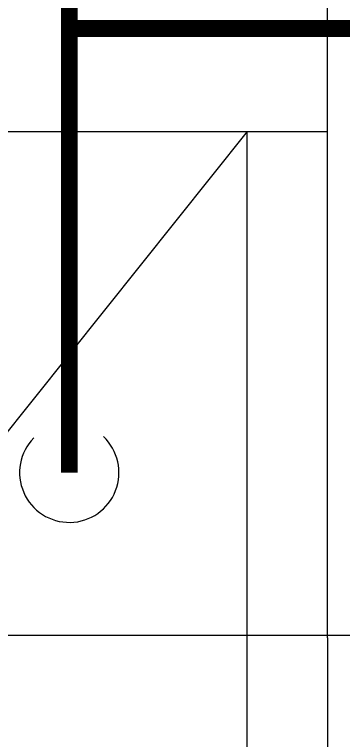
# Model space of a CAD drawing. Extents: x -22909.9 to -22897.8, y -4.7 to 4.1.
# Drawn here: x -22900.822 to -22900.528, y 0.57 to 1.219 of the extents above; entities that cross this region are included whole.
import ezdxf

# ---------------------------------------------------------------- set-up
doc = ezdxf.new("R2010")
doc.units = 0
doc.header["$MEASUREMENT"] = 0
doc.linetypes.add('DASHDOT', pattern=[1, 0.5, -0.25, 0, -0.25])
for name, color, linetype in [('CALOR', 1, 'CONTINUOUS'), ('CARGA', 7, 'CONTINUOUS'), ('DIB-018', 6, 'CONTINUOUS'), ('DIB-065', 4, 'CONTINUOUS')]:
    doc.layers.add(name, color=color, linetype=linetype)

msp = doc.modelspace()

# ---------------------------------------------------------------- linework, layer by layer
at = {"layer": 'CALOR', "const_width": 0.015}
msp.add_lwpolyline([(-22900.77336, 1.20668), (-22899.66785, 1.20668), (-22899.66785, -1.54578)], dxfattribs=at)
at = {"layer": 'CARGA', "const_width": 0.015}
msp.add_lwpolyline([(-22900.77336, 2.28678), (-22900.77336, 0.80972)], dxfattribs=at)
msp.add_lwpolyline([(-22900.77336, 2.28678), (-22900.77336, 0.80972)], dxfattribs=at)
at = {"layer": 'CARGA'}
msp.add_arc((-22900.77336, 0.80972), 0.0444, 135.6234, 46.60203, dxfattribs=at)
at = {"layer": 'DIB-018'}
for p, q in [((-22907.879, 1.11452), (-22900.54231, 1.11452)), ((-22900.77547, 1.00413), (-22900.77547, 1.00863)), ((-22909.34717, 0.66452), (-22898.03131, 0.66452)), ((-22900.54231, 0.66227), (-22900.54231, 0.66677))]:
    msp.add_line(p, q, dxfattribs=at)
at = {"layer": 'DIB-018', "linetype": 'DASHDOT'}
msp.add_line((-22900.61431, 1.11452), (-22901.33431, 0.21452), dxfattribs=at)
at = {"layer": 'DIB-065'}
for p, q in [((-22900.54231, 0.79052), (-22900.54231, 1.33952)), ((-22900.61431, 0.21452), (-22900.61431, 1.11452)), ((-22900.54231, 0.66452), (-22900.54231, 0.79052)), ((-22900.54231, 0.66227), (-22900.54231, -0.01048))]:
    msp.add_line(p, q, dxfattribs=at)

doc.saveas('drawing.dxf')
